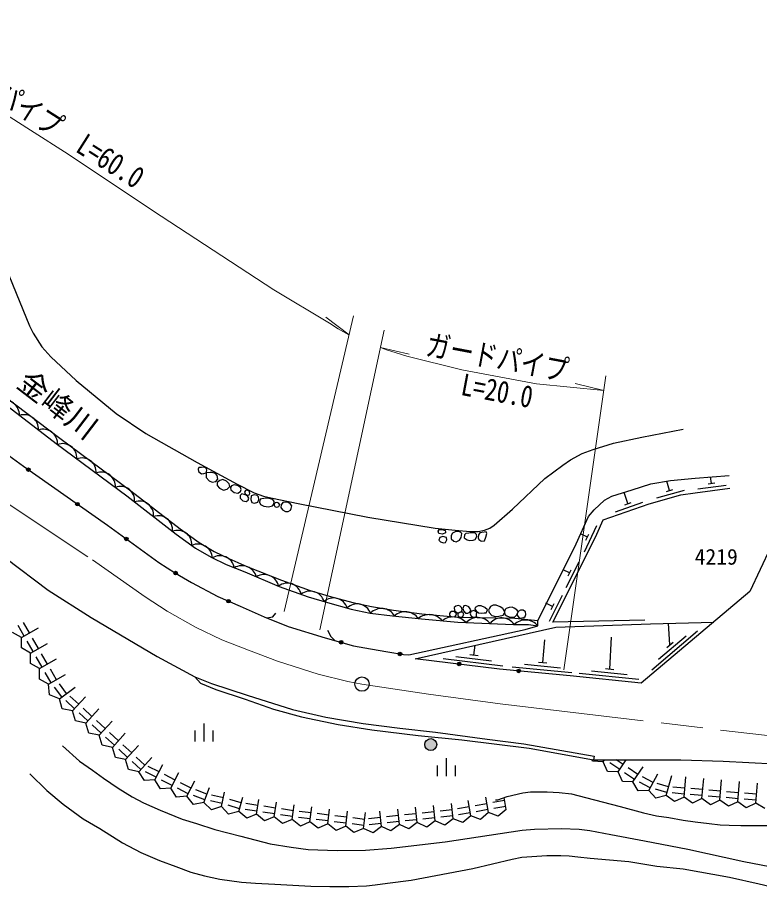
# Model space of a CAD drawing. Units: millimetres, scale not verified. Extents: x 40000 to 680000, y 20000 to 380000.
# Drawn here: x 429444 to 491278, y 267156 to 340009 of the extents above; entities that cross this region are included whole.
import ezdxf
from ezdxf.enums import TextEntityAlignment as Align

# ---------------------------------------------------------------- set-up
doc = ezdxf.new("R2010")
doc.units = ezdxf.units.MM
doc.header["$LTSCALE"] = 1000
doc.linetypes.add('CHAIN', pattern=[18.5, 12, -1.5, 3.5, -1.5])
for name, color, linetype, lineweight in [('M-BGD', 7, 'Continuous', 25), ('M-BMK', 2, 'CHAIN', 13), ('M-BMK-SRVR', 3, 'Continuous', 25), ('M-STR-HTXT', 7, 'Continuous', 13)]:
    doc.layers.add(name, color=color, linetype=linetype, lineweight=lineweight)
doc.layers.add('M-BMK-HTXT', color=7, linetype='Continuous')
doc.styles.add('ＭＳ ゴシック', font='')
doc.styles.get('ＭＳ ゴシック').set_extended_font_data('MS Gothic')

msp = doc.modelspace()

# ---------------------------------------------------------------- hatches: boundary and pattern name
at = {"layer": 'M-BGD'}
for points in [[(430228, 302408, -1), (430473, 302235, -0.41421), (430264, 302199, -0.41421)], [(434315, 299528, -1), (434561, 299355, -0.41421), (434352, 299318, -0.41421)], [(438390, 296630, -1), (438633, 296454, -0.41421), (438424, 296420, -0.41421)], [(442492, 293774, -1), (442750, 293620, -0.41421), (442544, 293569, -0.41421)], [(446894, 291414, -1), (447170, 291296, -0.41421), (446973, 291217, -0.41421)], [(456268, 287976, -1), (456557, 287894, -0.41421), (456372, 287791, -0.41421)], [(461164, 286983, -1), (461460, 286932, -1)], [(466095, 286156, -1), (466391, 286105, -1)], [(471060, 285563, -1), (471356, 285512, -1)], [(463382, 279402, -1), (464382, 279402, -1)]]:
    msp.add_hatch(color=256, dxfattribs=at).paths.add_polyline_path(points)

# ---------------------------------------------------------------- linework, layer by layer
for p, q in [((487279, 301170), (487207, 301708)), ((483790, 300576), (483566, 301365)), ((486130, 300714), (488509, 301032)), ((487002, 301133), (487557, 301207)), ((480318, 299488), (479990, 300428)), ((482718, 299959), (485026, 300615)), ((483521, 300499), (484060, 300652)), ((479283, 298810), (481549, 299599)), ((480053, 299396), (480582, 299580)), ((476700, 295480), (477718, 297653)), ((476937, 296694), (476370, 296959)), ((476818, 296440), (477056, 296947)), ((475179, 292500), (476261, 294642)), ((475452, 293706), (474925, 293972)), ((475326, 293456), (475579, 293956)), ((473765, 289703), (474848, 291845)), ((474039, 290909), (473467, 291198)), ((473912, 290659), (474165, 291159)), ((430003, 288454), (429502, 289319)), ((430435, 288705), (429934, 289570)), ((483815, 287719), (483681, 289515)), ((429786, 288329), (429021, 288752)), ((429786, 288329), (431186, 289139)), ((482293, 285647), (486112, 288875)), ((429773, 287454), (429786, 288329)), ((430755, 287156), (430253, 288021)), ((430538, 287031), (431937, 287841)), ((431187, 287407), (430686, 288272)), ((473219, 286251), (473383, 288143)), ((478798, 285697), (478949, 288367)), ((482863, 286522), (485154, 288459)), ((483548, 287493), (484083, 287945)), ((430538, 287031), (429773, 287454)), ((467485, 286860), (467587, 287683)), ((430525, 286156), (430538, 287031)), ((431506, 285858), (431005, 286723)), ((431290, 285733), (432689, 286543)), ((431939, 286109), (431438, 286974)), ((464930, 286572), (469892, 285957)), ((465960, 286747), (468937, 286378)), ((467138, 286903), (467833, 286817)), ((431290, 285733), (430525, 286156)), ((431277, 284858), (431290, 285733)), ((432691, 284811), (432190, 285676)), ((470673, 285890), (475651, 285418)), ((471697, 286094), (474684, 285811)), ((472870, 286284), (473567, 286218)), ((478450, 285733), (479146, 285662)), ((432042, 284435), (431277, 284858)), ((432258, 284560), (431757, 285425)), ((432042, 284435), (433441, 285245)), ((476250, 285355), (481224, 284845)), ((477275, 285552), (480260, 285246)), ((432125, 283564), (432042, 284435)), ((433133, 283375), (432540, 284181)), ((432932, 283227), (434242, 284193)), ((433536, 283672), (432942, 284477)), ((432932, 283227), (432125, 283564)), ((434544, 282765), (433807, 283441)), ((433180, 282388), (432932, 283227)), ((434206, 282397), (433469, 283073)), ((434037, 282212), (435117, 283389)), ((434037, 282212), (433180, 282388)), ((434285, 281374), (434037, 282212)), ((435310, 281382), (434574, 282058)), ((435649, 281750), (434912, 282427)), ((435141, 281198), (436222, 282374)), ((435141, 281198), (434285, 281374)), ((436753, 280736), (436017, 281412)), ((436246, 280183), (437327, 281360)), ((435389, 280359), (435141, 281198)), ((436415, 280367), (435679, 281044)), ((444255, 279673), (444255, 280573)), ((445005, 279673), (445005, 281173)), ((445755, 279673), (445755, 280573)), ((436246, 280183), (435389, 280359)), ((436494, 279344), (436246, 280183)), ((437520, 279353), (436783, 280029)), ((437858, 279721), (437122, 280397)), ((437351, 279169), (438431, 280345)), ((437351, 279169), (436494, 279344)), ((437599, 278330), (437351, 279169)), ((438963, 278706), (438226, 279383)), ((438456, 278154), (439536, 279330)), ((438456, 278154), (437599, 278330)), ((438625, 278338), (437888, 279014)), ((440068, 277692), (439331, 278368)), ((439560, 277139), (440641, 278316)), ((438704, 277315), (438456, 278154)), ((439729, 277323), (438993, 278000)), ((441237, 277124), (440347, 277579)), ((440896, 276456), (441557, 277749)), ((464434, 276772), (464434, 277672)), ((465184, 276772), (465184, 278272)), ((465934, 276772), (465934, 277672)), ((477368, 278010), (477300, 278157)), ((478242, 277964), (477368, 278010)), ((478242, 277964), (478361, 278140)), ((478612, 277171), (478242, 277964)), ((479625, 277332), (478796, 277891)), ((479905, 277747), (479325, 278138)), ((479486, 277125), (480167, 278136)), ((439560, 277139), (438704, 277315)), ((440023, 276397), (439560, 277139)), ((441010, 276679), (440119, 277134)), ((442573, 276441), (441682, 276896)), ((442231, 275773), (442893, 277066)), ((479486, 277125), (478612, 277171)), ((479856, 276333), (479486, 277125)), ((480869, 276494), (480040, 277053)), ((481149, 276908), (480319, 277467)), ((480729, 276286), (481576, 277542)), ((482050, 275576), (482799, 276969)), ((440896, 276456), (440023, 276397)), ((441359, 275714), (440896, 276456)), ((442345, 275996), (441455, 276451)), ((443908, 275758), (443018, 276213)), ((443567, 275090), (444228, 276383)), ((480729, 276286), (479856, 276333)), ((481177, 275535), (480729, 276286)), ((482169, 275796), (481288, 276270)), ((482406, 276237), (481525, 276710)), ((483699, 275884), (482737, 276160)), ((483492, 275163), (483966, 276819)), ((484987, 275033), (485133, 276718)), ((486481, 274903), (486628, 276588)), ((487976, 274773), (488122, 276458)), ((489470, 274643), (489616, 276328)), ((490964, 274513), (491111, 276200)), ((442231, 275773), (441359, 275714)), ((442694, 275031), (442231, 275773)), ((443680, 275312), (442790, 275768)), ((445234, 275270), (444297, 275618)), ((444972, 274567), (445436, 275814)), ((446437, 274243), (446702, 275442)), ((482050, 275576), (481177, 275535)), ((482648, 274937), (482050, 275576)), ((483561, 275404), (482600, 275679)), ((485052, 275781), (484056, 275867)), ((486546, 275651), (485550, 275737)), ((488041, 275521), (487044, 275607)), ((489535, 275391), (488539, 275477)), ((443567, 275090), (442694, 275031)), ((444113, 274407), (443567, 275090)), ((445060, 274801), (444122, 275150)), ((446491, 274487), (445515, 274703)), ((446599, 274976), (445622, 275191)), ((448088, 274541), (447128, 274822)), ((447877, 273821), (448232, 275032)), ((449360, 273598), (449546, 274834)), ((467217, 273476), (466990, 274748)), ((468693, 273740), (468466, 275011)), ((470038, 274742), (469054, 274566)), ((470170, 274003), (469995, 274985)), ((483492, 275163), (482648, 274937)), ((484201, 274650), (483492, 275163)), ((485008, 275282), (484012, 275369)), ((484987, 275033), (484201, 274650)), ((485695, 274520), (484987, 275033)), ((486503, 275152), (485507, 275239)), ((486481, 274903), (485695, 274520)), ((487189, 274390), (486481, 274903)), ((487997, 275022), (487001, 275109)), ((487976, 274773), (487189, 274390)), ((488684, 274260), (487976, 274773)), ((489492, 274892), (488495, 274979)), ((490986, 274762), (489990, 274849)), ((491029, 275260), (490033, 275347)), ((444972, 274567), (444113, 274407)), ((445608, 273966), (444972, 274567)), ((446437, 274243), (445608, 273966)), ((447030, 273600), (446437, 274243)), ((447947, 274061), (446987, 274343)), ((449397, 273845), (448408, 273994)), ((449471, 274339), (448483, 274488)), ((450955, 274116), (449966, 274265)), ((450843, 273374), (451029, 274611)), ((452438, 273892), (451449, 274041)), ((452326, 273151), (452514, 274394)), ((453815, 272969), (453968, 274216)), ((455304, 272787), (455457, 274034)), ((461265, 272738), (461129, 274021)), ((462757, 272896), (462621, 274179)), ((464249, 273054), (464113, 274337)), ((465661, 273958), (464667, 273852)), ((465740, 273212), (465604, 274500)), ((467085, 274214), (466101, 274038)), ((468562, 274478), (467577, 274302)), ((468650, 273986), (467665, 273810)), ((470126, 274249), (469142, 274074)), ((470170, 274003), (469511, 273428)), ((489470, 274643), (488684, 274260)), ((490178, 274130), (489470, 274643)), ((490964, 274513), (490178, 274130)), ((491726, 274084), (490964, 274513)), ((447877, 273821), (447030, 273600)), ((448551, 273264), (447877, 273821)), ((449360, 273598), (448551, 273264)), ((450034, 273041), (449360, 273598)), ((450880, 273621), (449891, 273770)), ((450843, 273374), (450034, 273041)), ((451518, 272818), (450843, 273374)), ((452364, 273398), (451375, 273547)), ((453846, 273217), (452853, 273338)), ((453906, 273713), (452914, 273834)), ((455395, 273531), (454403, 273652)), ((456884, 273349), (455891, 273470)), ((456793, 272604), (456946, 273852)), ((458373, 273167), (457380, 273288)), ((458282, 272422), (458443, 273737)), ((459695, 273326), (458700, 273221)), ((459774, 272580), (459638, 273863)), ((461186, 273484), (460192, 273379)), ((462678, 273642), (461684, 273537)), ((464170, 273800), (463175, 273695)), ((464222, 273303), (463228, 273197)), ((465714, 273461), (464719, 273355)), ((465740, 273212), (465042, 272685)), ((466558, 272901), (465740, 273212)), ((467173, 273722), (466188, 273546)), ((467217, 273476), (466558, 272901)), ((468034, 273165), (467217, 273476)), ((468693, 273740), (468034, 273165)), ((469511, 273428), (468693, 273740)), ((452326, 273151), (451518, 272818)), ((453016, 272613), (452326, 273151)), ((453815, 272969), (453016, 272613)), ((454505, 272431), (453815, 272969)), ((455334, 273035), (454342, 273156)), ((455304, 272787), (454505, 272431)), ((455994, 272249), (455304, 272787)), ((456823, 272853), (455831, 272974)), ((456793, 272604), (455994, 272249)), ((457483, 272067), (456793, 272604)), ((458312, 272670), (457320, 272792)), ((459747, 272829), (458753, 272724)), ((459774, 272580), (459075, 272054)), ((460567, 272212), (459774, 272580)), ((461239, 272987), (460244, 272881)), ((461265, 272738), (460567, 272212)), ((462058, 272370), (461265, 272738)), ((462731, 273145), (461736, 273039)), ((462757, 272896), (462058, 272370)), ((463550, 272528), (462757, 272896)), ((464249, 273054), (463550, 272528)), ((465042, 272685), (464249, 273054)), ((458282, 272422), (457483, 272067)), ((459075, 272054), (458282, 272422))]:
    msp.add_line(p, q, dxfattribs=at)
for points in [[(427889, 320494), (430441, 314304), (430753, 313705), (431475, 312569), (432234, 311731), (434324, 309750), (437655, 306992), (440128, 305338), (444426, 302918), (447737, 301100), (449168, 300385), (449954, 300116), (450693, 299947), (452822, 299506), (458644, 298365), (464251, 297449), (465924, 297263), (467164, 297154), (467834, 297177), (468364, 297279), (468808, 297450), (469170, 297700), (470690, 299017), (473386, 301595), (474875, 302705), (475532, 303135), (476512, 303674), (477423, 304007), (479108, 304516), (481464, 305027), (484923, 305683)], [(423151, 313190), (423891, 312175), (424807, 311107), (432987, 304939), (438903, 300565), (443000, 297381), (444592, 296248), (445844, 295501), (447052, 294926), (448555, 294242), (451451, 293104), (453847, 292248), (455421, 291765), (457380, 291237), (458931, 290901), (460770, 290609), (463132, 290303), (466175, 290011), (470890, 289951), (472814, 289757)], [(427906, 308147), (432656, 304500), (438570, 300127), (442672, 296939), (444291, 295787), (445585, 295015), (446831, 294422), (448398, 293793), (451252, 292592), (453673, 291725), (455268, 291236), (457251, 290702), (458841, 290358), (460693, 290145), (463120, 289882), (466147, 289597), (470770, 289406), (472030, 289404), (472816, 289290)], [(423510, 307265), (429959, 302597), (436937, 297680), (441214, 294588), (442617, 293700), (443944, 292907), (446128, 291742), (447994, 290943), (450008, 290045), (452011, 289259), (455078, 288314), (457437, 287644), (458850, 287390), (460313, 287130), (461619, 286904), (462057, 286884), (471739, 289006), (472816, 289290), (472814, 289757), (474254, 292621), (476001, 296138), (477027, 298416), (477504, 298976), (478358, 299778), (478983, 300119), (480678, 300639), (482208, 301135), (483871, 301417), (485924, 301605), (488759, 301834)], [(481717, 289769), (474054, 289609), (476398, 294247), (477732, 296949), (478262, 298137), (482092, 299470), (484710, 300213), (485909, 300382), (488808, 300769)], [(492192, 295829), (490464, 292161), (481428, 284523), (475513, 285129), (469623, 285689), (462590, 286560), (474294, 289191), (482193, 289474), (487459, 289621)], [(428477, 294938), (432004, 292263), (435596, 289988), (441097, 286748), (444209, 285042), (445611, 284506), (448577, 283510), (452353, 282339), (455128, 281687), (458256, 281152), (461310, 280765), (464264, 280429), (468582, 279842), (471635, 279456), (477493, 278435), (477451, 278129), (478425, 278141), (484725, 278124), (488261, 278025), (492537, 277789)], [(470029, 290492), (469897, 290752), (469659, 290892), (469344, 291036), (469078, 291027), (468853, 290923), (468790, 290761), (468700, 290604), (468763, 290402), (468984, 290159), (469290, 290087), (469542, 290096), (469915, 290190), (470022, 290386)], [(471172, 290490), (471051, 290645), (470842, 290780), (470657, 290845), (470414, 290827), (470177, 290752), (470070, 290659), (470029, 290492), (470022, 290386), (470078, 290230), (470230, 290128), (470411, 290043), (470717, 290017), (470896, 290057), (471039, 290182), (471090, 290290)], [(450217, 289963), (450724, 290062), (450968, 290348)], [(466286, 290411), (466145, 290298), (466148, 290177), (466187, 290093), (466279, 290053), (466421, 290036), (466545, 290079), (466587, 290153), (466636, 290235), (466623, 290293), (466597, 290370), (466532, 290431), (466449, 290441), (466384, 290455)], [(455276, 288952), (455545, 288415), (455898, 288081)], [(444209, 285042), (444686, 284518), (445976, 284003), (448426, 283176), (450767, 282365), (453118, 281724), (456169, 281070), (458969, 280622), (462838, 280173), (466458, 279786), (472080, 279112), (477451, 278129)], [(433184, 279289), (434626, 278032), (435699, 277271), (436599, 276613), (437823, 275760), (438991, 275042), (439937, 274546), (441333, 273934), (443180, 273185), (444374, 272812), (445886, 272327), (448043, 271762), (450501, 271139), (452248, 270849), (453679, 270665), (456079, 270573), (458439, 270606), (460586, 270779), (465074, 271287), (471508, 272268), (472535, 272360), (474774, 272418), (476262, 272360), (477141, 272249), (478887, 271921), (481702, 271393), (485305, 270688), (489973, 269648), (494168, 268841)], [(430463, 276977), (431903, 275582), (433254, 274440), (434913, 273210), (436298, 272408), (438183, 271217), (439732, 270405), (441292, 269746), (442633, 269230), (443885, 268758), (445032, 268469), (446296, 268194), (448102, 267945), (449272, 267843), (450881, 267772), (453901, 267591), (455459, 267564), (457069, 267578), (458530, 267639), (459240, 267705), (460264, 267846), (462249, 268104), (467379, 269081), (470677, 269839), (471469, 270023), (472295, 270088), (473554, 270159), (474714, 270153), (475411, 270124), (476149, 270035), (477171, 269947), (480385, 269649), (482726, 269283), (484922, 269049), (488769, 268349), (491242, 267791), (493971, 267156)], [(469286, 274785), (469474, 274798), (470259, 275080), (471554, 275395), (472198, 275452), (473587, 275474), (474574, 275409), (475601, 275302), (476782, 274995), (479652, 274229), (481618, 273727), (482691, 273476), (483729, 273326), (484924, 273111), (485911, 272961), (487078, 272825), (488005, 272724), (488750, 272677), (489724, 272660), (492569, 272666)]]:
    msp.add_lwpolyline(points, dxfattribs=at)
for points in [[(444783, 302505), (444548, 302500), (444487, 302352), (444534, 302154), (444774, 301981), (444972, 302012), (445168, 302045), (445235, 302263), (445196, 302419), (445014, 302518)], [(445168, 302045), (445171, 301678), (445406, 301391), (445655, 301265), (445982, 301342), (446129, 301524), (446090, 301840), (445936, 302004), (445676, 302092), (445498, 302085)], [(446302, 301408), (446095, 301253), (446074, 301008), (446270, 300787), (446621, 300598), (446922, 300685), (447126, 300920), (447070, 301138), (446873, 301366), (446565, 301499)], [(447505, 301050), (447280, 300983), (447193, 300836), (447210, 300647), (447501, 300412), (447799, 300359), (448027, 300486), (448080, 300675), (448034, 300843), (447827, 300966)], [(448143, 300295), (447987, 300163), (448008, 299948), (448215, 299734), (448495, 299671), (448668, 299783), (448723, 299954), (448626, 300086), (448514, 300189), (448343, 300243)], [(448587, 300607), (448438, 300570), (448366, 300438), (448417, 300298), (448591, 300202), (448753, 300221), (448802, 300338), (448792, 300466), (448747, 300538)], [(449165, 300232), (448916, 300134), (448888, 299839), (448965, 299577), (449207, 299517), (449460, 299612), (449555, 299836), (449516, 300046), (449428, 300169)], [(450116, 299945), (449677, 299854), (449618, 299598), (449705, 299426), (449968, 299286), (450354, 299233), (450698, 299314), (450817, 299454), (450824, 299661), (450712, 299822), (450424, 299924)], [(451180, 299552), (451271, 299385), (451208, 299210), (451019, 299155), (450905, 299227), (450870, 299337), (450872, 299454), (450920, 299584), (451054, 299619)], [(451925, 299623), (451563, 299595), (451416, 299396), (451396, 299175), (451520, 298982), (451775, 298844), (451996, 298835), (452207, 298937), (452259, 299088), (452300, 299313), (452202, 299443), (452059, 299552)], [(465112, 297055), (464869, 296943), (464549, 296995), (464511, 297181), (464582, 297327), (464845, 297322), (465078, 297255), (465107, 297148)], [(464898, 296752), (464632, 296651), (464566, 296441), (464689, 296305), (464938, 296212), (465118, 296243), (465232, 296457), (465200, 296653)], [(465906, 297143), (465704, 297025), (465577, 296818), (465586, 296545), (465798, 296348), (466005, 296305), (466278, 296451), (466410, 296654), (466466, 296988), (466358, 297115), (466185, 297173)], [(467313, 297066), (466807, 297009), (466698, 296889), (466661, 296650), (466912, 296478), (467141, 296426), (467417, 296446), (467589, 296509), (467725, 296749), (467688, 296926), (467553, 297061)], [(468345, 297108), (467980, 297051), (467866, 296874), (467839, 296629), (467892, 296509), (468043, 296384), (468131, 296358), (468350, 296394), (468481, 296686), (468543, 296988), (468491, 297124)], [(466187, 290988), (465981, 290954), (465842, 290824), (465868, 290591), (465967, 290463), (466114, 290390), (466286, 290411), (466384, 290455), (466460, 290550), (466492, 290670), (466446, 290832), (466345, 290935)], [(467219, 290626), (467053, 290878), (466805, 290991), (466625, 290955), (466562, 290752), (466616, 290541), (466765, 290347), (466963, 290347), (467125, 290446)], [(468597, 290642), (468383, 290823), (468070, 290955), (467827, 290968), (467570, 290842), (467545, 290702), (467678, 290542), (467873, 290396), (468100, 290357), (468331, 290383), (468489, 290394), (468560, 290490)], [(465824, 290486), (465607, 290498), (465499, 290418), (465446, 290319), (465453, 290201), (465512, 290121), (465701, 290057), (465918, 290093), (465968, 290164), (466014, 290297), (465949, 290396), (465869, 290471)], [(467462, 290590), (467224, 290494), (467180, 290304), (467260, 290116), (467370, 290054), (467622, 290034), (467693, 290114), (467707, 290280), (467712, 290420), (467586, 290532)], [(471780, 290464), (471591, 290612), (471361, 290602), (471172, 290490), (471090, 290290), (471106, 290122), (471274, 289945), (471646, 289992), (471760, 290085), (471811, 290238)]]:
    msp.add_lwpolyline(points, close=True, dxfattribs=at)
for centre, radius in [((430351, 302321), 150), ((434438, 299441), 150), ((438511, 296542), 150), ((442621, 293697), 150), ((447032, 291355), 150), ((456413, 287935), 150), ((461312, 286957), 150), ((466243, 286131), 150), ((471208, 285537), 150), ((463882, 279402), 500)]:
    msp.add_circle(centre, radius, dxfattribs=at)
for centre, radius, start, end in [((428369, 306869), 1239, 358.68376, 106.26892), ((429981, 305685), 1215, 357.063, 107.88967), ((431591, 304496), 1194, 355.71747, 109.39901), ((433209, 303302), 1184, 355.8995, 111.14457), ((434817, 302113), 1184, 355.90045, 111.14362), ((436425, 300924), 1184, 355.89852, 111.14555), ((438035, 299748), 1173, 354.50168, 111.44027), ((439603, 298521), 1184, 354.52437, 109.76799), ((441182, 297294), 1184, 354.52417, 109.7682), ((442788, 296066), 1194, 357.18648, 110.97836), ((444480, 294908), 1208, 2.7988, 114.4422), ((446319, 293934), 1211, 10.24372, 121.47848), ((448135, 293037), 1275, 15.97575, 119.274), ((450014, 292363), 1215, 11.79045, 122.5269), ((451929, 291674), 1186, 12.72939, 127.74578), ((453833, 290996), 1201, 15.75972, 128.49303), ((455782, 290435), 1190, 17.45561, 131.81824), ((457749, 289934), 1195, 20.62204, 134.12796), ((459778, 289512), 1241, 29.74437, 137.16329), ((461753, 289126), 1344, 35.76418, 131.87581), ((463744, 288830), 1408, 39.24176, 129.78588), ((465751, 288591), 1455, 42.24938, 129.04783), ((467792, 288679), 1312, 37.96001, 137.29739), ((469797, 288743), 1223, 32.82574, 142.55551), ((471768, 288432), 1356, 39.30265, 134.07699)]:
    msp.add_arc(centre, radius, start, end, dxfattribs=at)
at = {"layer": 'M-BMK'}
msp.add_lwpolyline([(425296, 301688), (435700, 294791), (440089, 291711), (441915, 290534), (444276, 289192), (446477, 288133), (448701, 287260), (451109, 286343), (454501, 285284), (456985, 284672), (458151, 284445), (463705, 283613), (469668, 282801), (536948, 274809)], dxfattribs=at)
at = {"layer": 'M-BMK-SRVR'}
msp.add_circle((458151, 284445), 600, dxfattribs=at)
at = {"layer": 'M-STR-HTXT'}
for p, q in [((457452, 315139), (451666, 290508)), ((457079, 313550), (455130, 315043)), ((459992, 313947), (454634, 288975)), ((459683, 312505), (462076, 311958)), ((478464, 310126), (474973, 285623)), ((478293, 308928), (475906, 309501))]:
    msp.add_line(p, q, dxfattribs=at)
for points in [[(398886, 339929), (400231, 340009), (403798, 339940), (408060, 339566), (411674, 338929), (415002, 338198), (418638, 336816), (422238, 335285), (427419, 332590), (430539, 330609), (433672, 328623), (440692, 323929), (450802, 317296), (455444, 314531), (456170, 314063), (457045, 313566), (457079, 313550)], [(459683, 312505), (460109, 312342), (461894, 311785), (466471, 310639), (472680, 309468), (478293, 308928)]]:
    msp.add_lwpolyline(points, dxfattribs=at)

# ---------------------------------------------------------------- texts
at = {"layer": 'M-BMK-HTXT', "style": 'ＭＳ ゴシック'}
msp.add_text('金峰川', height=1833, rotation=322.602, dxfattribs=at).set_placement((428938, 308858), align=Align.BOTTOM_LEFT)
msp.add_text('4219', height=1320, dxfattribs=at).set_placement((487673, 295057), align=Align.MIDDLE_CENTER)
at = {"layer": 'M-STR-HTXT', "style": 'ＭＳ ゴシック', "width": 0.8}
for s, rotation, p in [('ガードパイプ\u3000L=60.0', 327.624, (430511, 330566)), ('ガードパイプ', 349.325, (469169, 310235))]:
    msp.add_text(s, height=1833, rotation=rotation, dxfattribs=at).set_placement(p, align=Align.BOTTOM_CENTER)
msp.add_text('L=20.0', height=1833, rotation=349.325, dxfattribs=at).set_placement((469590, 309804), align=Align.TOP_CENTER)

doc.saveas('drawing.dxf')
